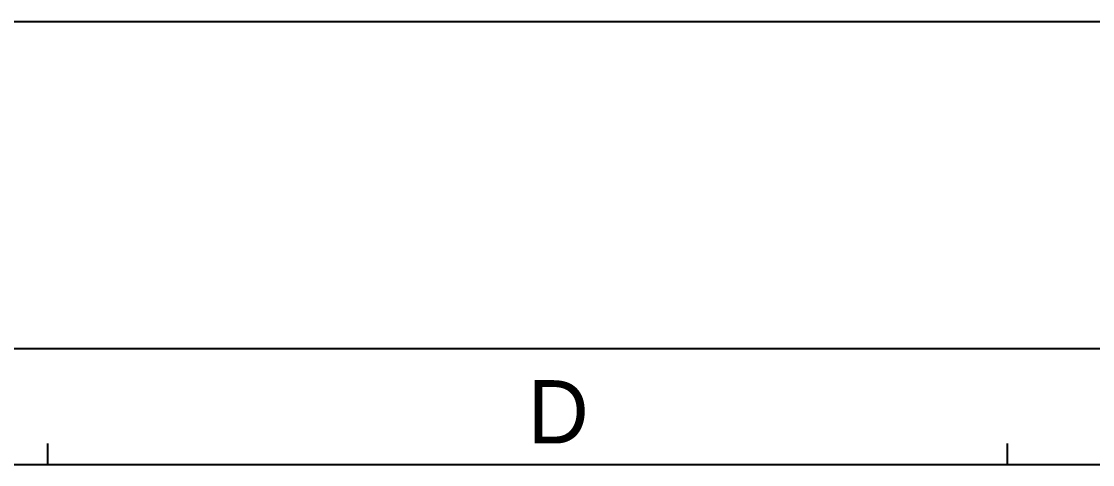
# Model space of a CAD drawing. Header units: millimetres. Extents: x 0 to 420, y 0 to 297.
# Drawn here: x 158.7 to 209.5, y 276 to 297 of the extents above; entities that cross this region are included whole.
import ezdxf

# ---------------------------------------------------------------- set-up
doc = ezdxf.new("R2010")
doc.units = ezdxf.units.MM
doc.header["$LTSCALE"] = 23.1
doc.layers.get('0').update_dxf_attribs({"linetype": 'CONTINUOUS'})
doc.styles.add('TEXTSTYLE_2', font='txt')

msp = doc.modelspace()

# ---------------------------------------------------------------- linework, layer by layer
at = {"color": 7, "linetype": 'CONTINUOUS'}
for p, q in [((0, 297), (420, 297)), ((19, 281.5), (401, 281.5)), ((160, 276), (160, 277)), ((205.5, 276), (205.5, 277)), ((23.5, 276), (396, 276))]:
    msp.add_line(p, q, dxfattribs=at)

# ---------------------------------------------------------------- texts
at = {"color": 7, "linetype": 'CONTINUOUS', "insert": (182.75, 280), "char_height": 3, "width": 3, "attachment_point": 1, "line_spacing_factor": 0.9, "style": 'TEXTSTYLE_2'}
msp.add_mtext('D', dxfattribs=at)

doc.saveas('drawing.dxf')
